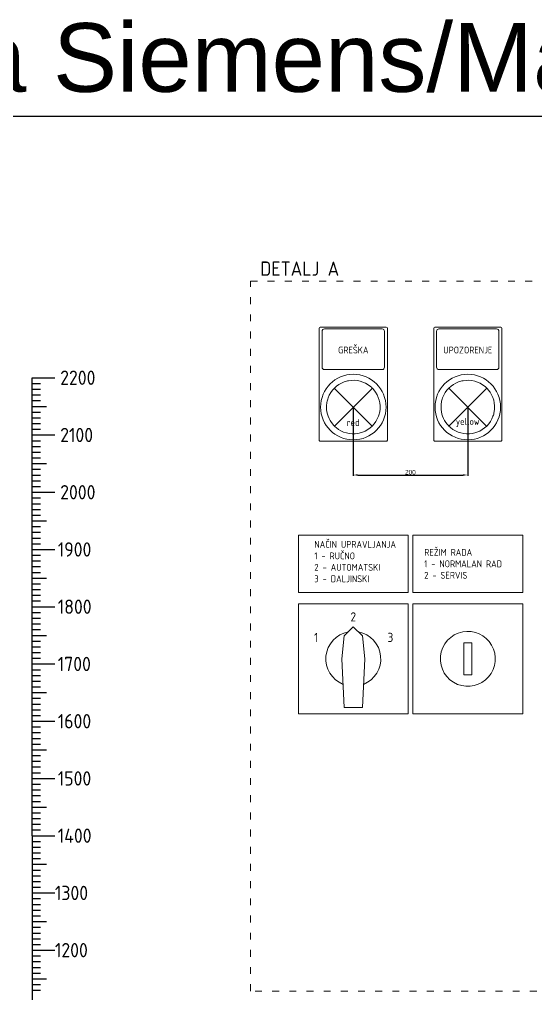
# Model space of a CAD drawing. Header units: millimetres. Extents: x 40929 to 57897, y 13592 to 43737.
# Drawn here: x 48161 to 49062, y 37172 to 38874 of the extents above; entities that cross this region are included whole.
import ezdxf
from ezdxf.enums import TextEntityAlignment as Align

# ---------------------------------------------------------------- set-up
doc = ezdxf.new("R2010")
doc.units = ezdxf.units.MM
doc.linetypes.add('ACAD_ISO03W100', pattern=[30, 12, -18])
doc.layers.add('! NO PLOT !', color=7, linetype='Continuous', true_color=0xff75dd, plot=False)
doc.layers.add('000-PI-Oprema', color=30, linetype='Continuous', lineweight=5)
doc.layers.add('000-PI_TEXT', color=7, linetype='Continuous')
doc.styles.add('PI0', font='isocpeur.ttf', dxfattribs={"width": 0.9})
doc.styles.get("Standard").update_dxf_attribs({"font": 'arial.ttf'})
doc.dimstyles.new('ISO-25-lb', dxfattribs={"dimtxt": 8, "dimasz": 8, "dimexe": 1.25, "dimexo": 0.625, "dimtad": 1, "dimtxsty": 'Standard', "dimcen": 5, "dimadec": 0, "dimazin": 0, "dimtfac": 1, "dimtmove": 0, "dimatfit": 3, "dimfxl": 1, "dimarcsym": 0})

# ---------------------------------------------------------------- blocks, each defined once
blk = doc.blocks.new('*D304')
at = {"layer": '! NO PLOT !', "color": 0, "linetype": 'Continuous', "lineweight": -2, "ltscale": 0.25, "transparency": 16777216}
for p, q in [((48743.9, 38195.6), (48743.9, 38076.9)), ((48943.9, 38196), (48943.9, 38076.9)), ((48751.9, 38078.1), (48935.9, 38078.1))]:
    blk.add_line(p, q, dxfattribs=at)
at = {"layer": '! NO PLOT !', "color": 0, "ltscale": 0.25, "transparency": 16777216}
for points in [[(48751.9, 38079.5), (48751.9, 38076.8), (48743.9, 38078.1)], [(48935.9, 38079.5), (48935.9, 38076.8), (48943.9, 38078.1)]]:
    blk.add_solid(points, dxfattribs=at)
at = {"layer": 'Defpoints', "color": 0, "ltscale": 0.25, "transparency": 16777216}
for p in [(48743.9, 38196.2), (48943.9, 38196.6), (48943.9, 38078.1)]:
    blk.add_point(p, dxfattribs=at)
at = {"layer": '! NO PLOT !', "color": 0, "ltscale": 0.25, "transparency": 16777216, "insert": (48843.9, 38082.9), "char_height": 8, "attachment_point": 5}
blk.add_mtext('200', dxfattribs=at)
blk = doc.blocks.new('Label_holder_rectangular')
at = {"layer": '000-PI-Oprema'}
for p, q in [((-14.9, -14.4), (-14.9, 34.400002)), ((-14.4, 34.900002), (14.4, 34.900002)), ((-12.6, 34.099998), (12.6, 34.099998)), ((14.9, -14.4), (14.9, 34.400002)), ((-13.6, 17.4), (-13.6, 33.099998)), ((13.6, 17.4), (13.6, 33.099998)), ((-12.6, 16.4), (12.6, 16.4)), ((-14.4, -14.9), (14.4, -14.9))]:
    blk.add_line(p, q, dxfattribs=at)
blk.add_circle((0, 0), 14.3, dxfattribs=at)
for centre, radius, start, end in [((-14.4, 34.4), 0.5, 89.999956, 179.999825), ((-12.6, 33.1), 1, 90.000022, 180.000087), ((12.6, 33.1), 1, 359.999913, 89.999978), ((14.4, 34.4), 0.5, 0.000175, 90.000044), ((-12.6, 17.4), 1, 180, 269.999978), ((12.6, 17.4), 1, 270.000022, 0), ((0, 0), 11.7, 109.999999, 160.000001), ((0, 0), 11.704999, 100, 110), ((0, 0), 11.7, 50, 100), ((0, 0), 11.705, 40.000001, 49.999999), ((0, 0), 11.7, 350, 40), ((0, 0), 11.7, 170, 180), ((0, 0), 11.7, 180, 220), ((0, 0), 11.705, 160, 170), ((0, 0), 11.7, 289.999999, 340.000001), ((0, 0), 11.705, 340, 350), ((0, 0), 11.705, 220.000001, 229.999999), ((0, 0), 11.7, 230, 280), ((0, 0), 11.704999, 280, 290), ((-14.4, -14.4), 0.5, 180, 270.000044), ((14.4, -14.4), 0.5, 269.999956, 0)]:
    blk.add_arc(centre, radius, start, end, dxfattribs=at)

msp = doc.modelspace()

# ---------------------------------------------------------------- linework, layer by layer
at = {"layer": '! NO PLOT !', "ltscale": 0.25}
msp.add_lwpolyline([(46607.931, 38704.228), (46607.931, 35834.228), (48757.931, 35834.228), (48757.931, 36819.228), (50507.931, 36819.228), (50507.931, 38704.228), (46607.931, 38704.228)], dxfattribs=at)
for p, q in [((48182.931, 37448.025), (48182.931, 38248.025)), ((48182.931, 38248.025), (48222.931, 38248.025)), ((48182.931, 38238.025), (48197.931, 38238.025)), ((48182.931, 38228.025), (48197.931, 38228.025)), ((48182.931, 38218.025), (48197.931, 38218.025)), ((48182.931, 38208.025), (48197.931, 38208.025)), ((48182.931, 38198.025), (48207.931, 38198.025)), ((48182.931, 38188.025), (48197.931, 38188.025)), ((48182.931, 38178.025), (48197.931, 38178.025)), ((48182.931, 38168.025), (48197.931, 38168.025)), ((48182.931, 38158.025), (48197.931, 38158.025)), ((48182.931, 38148.025), (48222.931, 38148.025)), ((48182.931, 38138.025), (48197.931, 38138.025)), ((48182.931, 38128.025), (48197.931, 38128.025)), ((48182.931, 38118.025), (48197.931, 38118.025)), ((48182.931, 38108.025), (48197.931, 38108.025)), ((48182.931, 38098.025), (48207.931, 38098.025)), ((48182.931, 38088.025), (48197.931, 38088.025)), ((48182.931, 38078.025), (48197.931, 38078.025)), ((48182.931, 38068.025), (48197.931, 38068.025)), ((48182.931, 38058.025), (48197.931, 38058.025)), ((48182.931, 38048.025), (48222.931, 38048.025)), ((48182.931, 38048.025), (48222.931, 38048.025)), ((48182.931, 38038.025), (48197.931, 38038.025)), ((48182.931, 38028.025), (48197.931, 38028.025)), ((48182.931, 38018.025), (48197.931, 38018.025)), ((48182.931, 38008.025), (48197.931, 38008.025)), ((48182.931, 37998.025), (48207.931, 37998.025)), ((48182.931, 37988.025), (48197.931, 37988.025)), ((48182.931, 37978.025), (48197.931, 37978.025)), ((48182.931, 37968.025), (48197.931, 37968.025)), ((48182.931, 37958.025), (48197.931, 37958.025)), ((48182.931, 37948.025), (48222.931, 37948.025)), ((48182.931, 37938.025), (48197.931, 37938.025)), ((48182.931, 37928.025), (48197.931, 37928.025)), ((48182.931, 37918.025), (48197.931, 37918.025)), ((48182.931, 37908.025), (48197.931, 37908.025)), ((48182.931, 37898.025), (48207.931, 37898.025)), ((48182.931, 37888.025), (48197.931, 37888.025)), ((48182.931, 37878.025), (48197.931, 37878.025)), ((48182.931, 37868.025), (48197.931, 37868.025)), ((48182.931, 37858.025), (48197.931, 37858.025)), ((48182.931, 37848.025), (48222.931, 37848.025)), ((48182.931, 37838.025), (48197.931, 37838.025)), ((48182.931, 37828.025), (48197.931, 37828.025)), ((48182.931, 37818.025), (48197.931, 37818.025)), ((48182.931, 37808.025), (48197.931, 37808.025)), ((48182.931, 37798.025), (48207.931, 37798.025)), ((48182.931, 37788.025), (48197.931, 37788.025)), ((48182.931, 37778.025), (48197.931, 37778.025)), ((48182.931, 37768.025), (48197.931, 37768.025)), ((48182.931, 37758.025), (48197.931, 37758.025)), ((48182.931, 37748.025), (48222.931, 37748.025)), ((48182.931, 37738.025), (48197.931, 37738.025)), ((48182.931, 37728.025), (48197.931, 37728.025)), ((48182.931, 37718.025), (48197.931, 37718.025)), ((48182.931, 37708.025), (48197.931, 37708.025)), ((48182.931, 37698.025), (48207.931, 37698.025)), ((48182.931, 37688.025), (48197.931, 37688.025)), ((48182.931, 37678.025), (48197.931, 37678.025)), ((48182.931, 37668.025), (48197.931, 37668.025)), ((48182.931, 37658.025), (48197.931, 37658.025)), ((48182.931, 37648.025), (48222.931, 37648.025)), ((48182.931, 37638.025), (48197.931, 37638.025)), ((48182.931, 37628.025), (48197.931, 37628.025)), ((48182.931, 37618.025), (48197.931, 37618.025)), ((48182.931, 37608.025), (48197.931, 37608.025)), ((48182.931, 37598.025), (48207.931, 37598.025)), ((48182.931, 37588.025), (48197.931, 37588.025)), ((48182.931, 37578.025), (48197.931, 37578.025)), ((48182.931, 37568.025), (48197.931, 37568.025)), ((48182.931, 37558.025), (48197.931, 37558.025)), ((48182.931, 37548.025), (48222.931, 37548.025)), ((48182.931, 37538.025), (48197.931, 37538.025)), ((48182.931, 37528.025), (48197.931, 37528.025)), ((48182.931, 37518.025), (48197.931, 37518.025)), ((48182.931, 37508.025), (48197.931, 37508.025)), ((48182.931, 37498.025), (48207.931, 37498.025)), ((48182.931, 37488.025), (48197.931, 37488.025)), ((48182.931, 37478.025), (48197.931, 37478.025)), ((48182.931, 37468.025), (48197.931, 37468.025)), ((48182.931, 37458.025), (48197.931, 37458.025)), ((48182.931, 37448.025), (48222.931, 37448.025)), ((48182.931, 37448.025), (48182.931, 36588.025)), ((48182.931, 37448.025), (48222.931, 37448.025)), ((48182.931, 37438.025), (48197.931, 37438.025)), ((48182.931, 37428.025), (48197.931, 37428.025)), ((48182.931, 37418.025), (48197.931, 37418.025)), ((48182.931, 37408.025), (48197.931, 37408.025)), ((48182.931, 37398.025), (48207.931, 37398.025)), ((48182.931, 37388.025), (48197.931, 37388.025)), ((48182.931, 37378.025), (48197.931, 37378.025)), ((48182.931, 37368.025), (48197.931, 37368.025)), ((48182.931, 37358.025), (48197.931, 37358.025)), ((48182.931, 37348.025), (48222.931, 37348.025)), ((48182.931, 37338.025), (48197.931, 37338.025)), ((48182.931, 37328.025), (48197.931, 37328.025)), ((48182.931, 37318.025), (48197.931, 37318.025)), ((48182.931, 37308.025), (48197.931, 37308.025)), ((48182.931, 37298.025), (48207.931, 37298.025)), ((48182.931, 37288.025), (48197.931, 37288.025)), ((48182.931, 37278.025), (48197.931, 37278.025)), ((48182.931, 37268.025), (48197.931, 37268.025)), ((48182.931, 37258.025), (48197.931, 37258.025)), ((48182.931, 37248.025), (48222.931, 37248.025)), ((48182.931, 37248.025), (48222.931, 37248.025)), ((48182.931, 37248.025), (48222.931, 37248.025)), ((48182.931, 37238.025), (48197.931, 37238.025)), ((48182.931, 37228.025), (48197.931, 37228.025)), ((48182.931, 37218.025), (48197.931, 37218.025)), ((48182.931, 37208.025), (48197.931, 37208.025)), ((48182.931, 37198.025), (48207.931, 37198.025)), ((48182.931, 37188.025), (48197.931, 37188.025)), ((48182.931, 37178.025), (48197.931, 37178.025))]:
    msp.add_line(p, q)
at = {"linetype": 'ACAD_ISO03W100', "lineweight": 9}
msp.add_lwpolyline([(48564.512, 38416.585), (50324.512, 38416.585), (50324.512, 37176.585), (48564.512, 37176.585)], close=True, dxfattribs=at)
at = {"layer": '000-PI-Oprema'}
for p, q in [((48710.82, 38229.673), (48777.004, 38163.489)), ((48777.404, 38229.673), (48711.22, 38163.489)), ((48910.82, 38229.673), (48977.004, 38163.489)), ((48977.404, 38229.673), (48911.22, 38163.489)), ((48727.934, 37796.947), (48744.112, 37812.947)), ((48744.112, 37812.947), (48760.29, 37796.947)), ((48727.934, 37796.947), (48724.112, 37756.947)), ((48764.112, 37756.947), (48760.29, 37796.947)), ((48724.112, 37756.947), (48728.112, 37671.692)), ((48760.112, 37671.692), (48764.112, 37756.947)), ((48728.112, 37671.692), (48760.112, 37671.692))]:
    msp.add_line(p, q, dxfattribs=at)
for points in [[(48648.112, 37972.947), (48840.112, 37972.947), (48840.112, 37872.947), (48648.112, 37872.947)], [(48848.113, 37972.947), (49040.113, 37972.947), (49040.113, 37872.947), (48848.113, 37872.947)], [(48648.112, 37660.947), (48840.112, 37660.947), (48840.112, 37852.947), (48648.112, 37852.947)], [(48848.113, 37660.947), (49040.113, 37660.947), (49040.113, 37852.947), (48848.113, 37852.947)], [(48937.185, 37784.891), (48951.04, 37784.891), (48951.04, 37729.003), (48937.185, 37729.003)]]:
    msp.add_lwpolyline(points, close=True, dxfattribs=at)
for centre, start, end in [((48744.112, 37756.947), 100.731385, 248.090778), ((48744.112, 37756.947), 291.909222, 79.268615), ((48944.113, 37756.947), 100.731385, 248.090778), ((48944.113, 37756.947), 248.090778, 100.731385)]:
    msp.add_arc(centre, 48, start, end, dxfattribs=at)

# ---------------------------------------------------------------- block references
at = {"layer": '000-PI-Oprema', "linetype": 'ACAD_ISO03W100', "lineweight": 25, "ltscale": 0.25, "transparency": 33554687, "xscale": 4, "yscale": 4, "zscale": 4}
for p in [(48744.112, 38196.781), (48944.112, 38196.781)]:
    msp.add_blockref('Label_holder_rectangular', p, dxfattribs=at)

# ---------------------------------------------------------------- texts
at = {"layer": '! NO PLOT !', "ltscale": 0.25, "insert": (46607.931, 38867.489), "char_height": 120, "attachment_point": 1}
msp.add_mtext_dynamic_manual_height_columns('Tip preklopki i tipkala Siemens/Master projekt', width=4382.77629, gutter_width=12.5, heights=[0], dxfattribs=at)
at = {"layer": '! NO PLOT !', "char_height": 12, "width": 111.30987, "attachment_point": 5, "style": 'PI0'}
for s, insert in [('{\\fISOCPEUR|b0|i0|c238|p34;red}', (48743.912, 38169.768)), ('{\\fISOCPEUR|b0|i0|c238|p34;yellow}', (48943.912, 38169.768))]:
    msp.add_mtext(s, dxfattribs=dict(at, insert=insert))
at = {"style": 'PI0', "width": 0.9}
for s, p in [('2200', (48232.119, 38248.025)), ('2100', (48232.119, 38148.025)), ('2000', (48232.119, 38048.025)), ('1900', (48227.902, 37948.025)), ('1800', (48227.902, 37848.025)), ('1700', (48227.902, 37748.025)), ('1600', (48227.902, 37648.025)), ('1500', (48227.902, 37548.025)), ('1400', (48227.902, 37448.025)), ('1300', (48222.931, 37348.025)), ('1200', (48222.931, 37248.025))]:
    msp.add_text(s, height=25, dxfattribs=at).set_placement(p, align=Align.MIDDLE_LEFT)
at = {"layer": '000-PI-Oprema', "style": 'PI0', "width": 0.9}
for s, p in [('2', (48744.112, 37830.269)), ('1', (48679.276, 37794.38)), ('3', (48808.948, 37794.38))]:
    msp.add_text(s, height=16, dxfattribs=at).set_placement(p, align=Align.MIDDLE_CENTER)
at = {"layer": '000-PI_TEXT', "linetype": 'Continuous', "style": 'PI0'}
for s, insert, char_height, width, attachment_point in [('{\\fISOCPEUR|b0|i0|c238|p34;DETALJ A}', (48650.467, 38438.597), 25, 297.82879, 5), ('NAČIN UPRAVLJANJA\\P1 - R{\\fISOCPEUR|b0|i0|c238|p34;UČNO}\\P2 - {\\fISOCPEUR|b0|i0|c238|p34;AUTOMATSKI}\\P3 - {\\fISOCPEUR|b0|i0|c238|p34;DALJINSKI}', (48676.095, 37926.812), 12, 232.8632, 4), ('REŽIM RADA\\P1 - NORMALAN RAD\\P2 - SERVIS', (48867.993, 37922.947), 12, 232.8632, 4)]:
    msp.add_mtext(s, dxfattribs=dict(at, insert=insert, char_height=char_height, width=width, attachment_point=attachment_point))
at = {"layer": '000-PI_TEXT', "char_height": 12, "width": 111.30987, "attachment_point": 5, "style": 'PI0'}
for s, insert in [('{\\fISOCPEUR|b0|i0|c238|p34;GREŠKA}', (48744.112, 38296.381)), ('{\\fISOCPEUR|b0|i0|c238|p34;UPOZORENJE}', (48944.112, 38296.381))]:
    msp.add_mtext(s, dxfattribs=dict(at, insert=insert))

# ---------------------------------------------------------------- dimensions: what is measured, and where the dimension line sits
at = {"layer": '! NO PLOT !', "ltscale": 0.25}
dim = msp.add_linear_dim(base=(48943.912, 38078.147), p1=(48743.912, 38196.181), p2=(48943.912, 38196.581), dimstyle='ISO-25-lb', dxfattribs=at)
dim.commit()
dim.dimension.update_dxf_attribs({"geometry": '*D304', "text_midpoint": (48843.912, 38082.857)})

doc.saveas('drawing.dxf')
